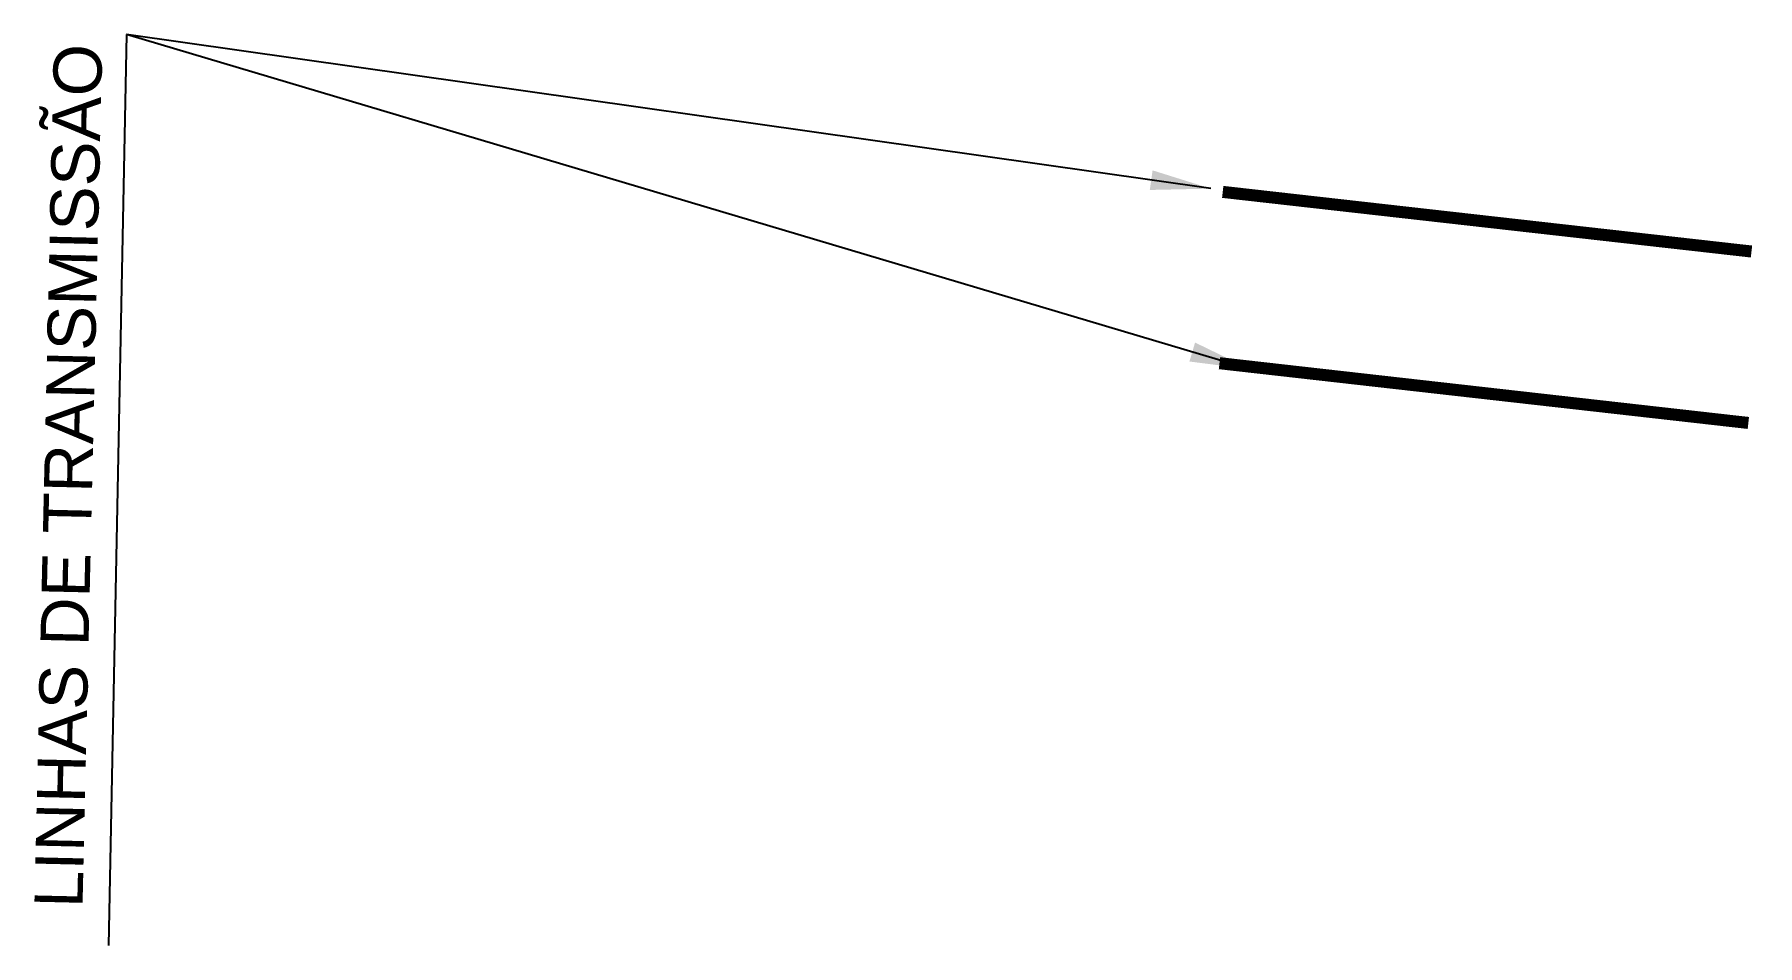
# Model space of a CAD drawing. Header units: metres. Extents: x 288740 to 329917, y 7396742 to 7465143.
# Drawn here: x 319833.9 to 319977, y 7411231.3 to 7411306.9 of the extents above; entities that cross this region are included whole.
import ezdxf

# ---------------------------------------------------------------- set-up
doc = ezdxf.new("R2010")
doc.units = ezdxf.units.M
doc.header["$LTSCALE"] = 10
doc.layers.add('DUTOS_LINHAS DE TRANSMISSÃO', color=11, linetype='Continuous')
doc.layers.add('DUTOS_LINHAS DE TRANSMISSÃO_TEXTOS', color=2, linetype='Continuous')
doc.styles.add('ARIAL', font='arial.ttf')
doc.styles.get("Standard").update_dxf_attribs({"font": 'arial.ttf'})
doc.dimstyles.new('ISO-25', dxfattribs={"dimtxt": 2.5, "dimasz": 2.5, "dimexe": 1.25, "dimexo": 0.625, "dimtad": 1, "dimtxsty": 'Standard', "dimcen": 2.5, "dimadec": 0, "dimazin": 0, "dimtfac": 1, "dimtmove": 0, "dimatfit": 3, "dimfxl": 1, "dimarcsym": 0})

msp = doc.modelspace()

# ---------------------------------------------------------------- linework, layer by layer
at = {"layer": 'DUTOS_LINHAS DE TRANSMISSÃO', "const_width": 1}
for points in [[(319976.48, 7411288.89), (319932.57, 7411293.84)], [(319976.22, 7411274.66), (319932.3, 7411279.62)]]:
    msp.add_lwpolyline(points, dxfattribs=at)

# ---------------------------------------------------------------- texts
at = {"layer": 'DUTOS_LINHAS DE TRANSMISSÃO_TEXTOS', "style": 'ARIAL'}
msp.add_text('LINHAS DE TRANSMISSÃO', height=4, rotation=88.6867, dxfattribs=at).set_placement((319837.88, 7411234.37))

# ---------------------------------------------------------------- leaders
at = {"layer": 'DUTOS_LINHAS DE TRANSMISSÃO_TEXTOS'}
for points in [[(319931.58, 7411294.11), (319841.54, 7411306.91), (319840.03, 7411231.28)], [(319934.83, 7411279.12), (319841.54, 7411306.91), (319840.03, 7411231.28)]]:
    msp.add_leader(points, dimstyle='ISO-25', override={"dimscale": 2}, dxfattribs=at)

doc.saveas('drawing.dxf')
